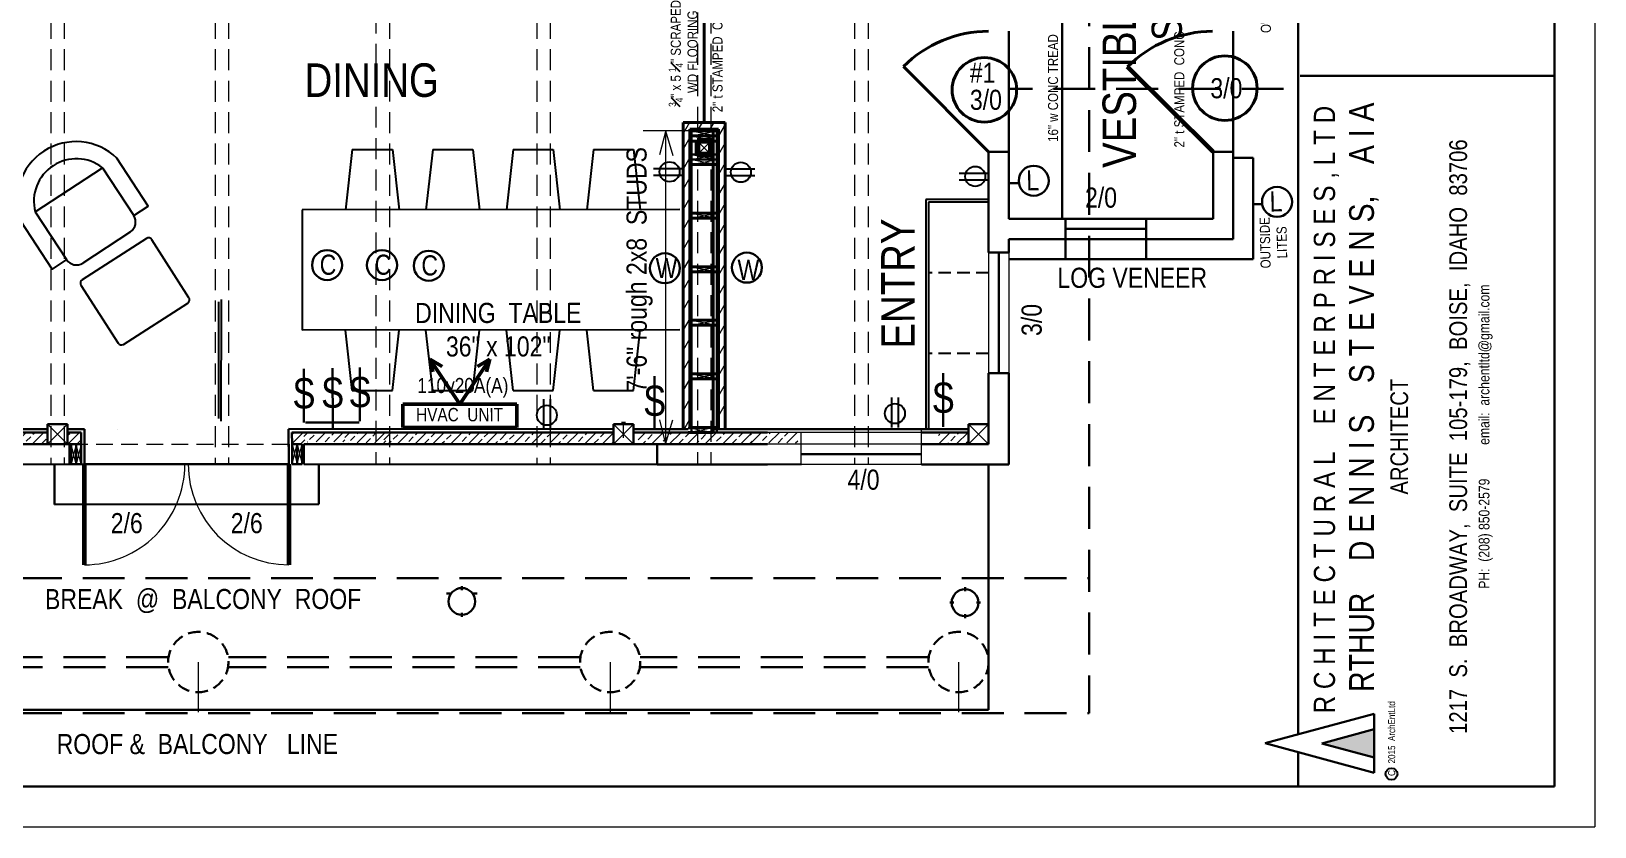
# Model space of a CAD drawing. Header units: inches. Extents: x -298 to 15350, y -6 to 2753.
# Drawn here: x 7471.7 to 7938.6, y 1245.8 to 1483.2 of the extents above; entities that cross this region are included whole.
import ezdxf

# ---------------------------------------------------------------- set-up
doc = ezdxf.new("R2010")
doc.units = ezdxf.units.IN
doc.header["$MEASUREMENT"] = 0
doc.linetypes.add('CENTER', pattern=[2, 1.25, -0.25, 0.25, -0.25])
doc.linetypes.add('HIDDEN', pattern=[0.375, 0.25, -0.125])
for name, color, linetype, lineweight in [('APPLIANCES', 7, 'Continuous', 20), ('BUILT-INS', 36, 'Continuous', 25), ('CABINETS', 36, 'HIDDEN', 25), ('DOORS', 7, 'Continuous', 60), ('ELEC', 6, 'Continuous', 30), ('ELEC SYMBOLS', 7, 'Continuous', 20), ('EXISTING CEILING BEAMS', 7, 'HIDDEN', 20), ('FURNITURE', 36, 'Continuous', 25), ('HVAC', 1, 'Continuous', 50), ('MASONRY', 1, 'Continuous', 30), ('NEW  ROUIGH SAWN  BEAMS', 3, 'HIDDEN', 40), ('NEW FRAMING', 6, 'Continuous', 30), ('NEW FRAMMING', 6, 'Continuous', 30), ('ROOF', 7, 'HIDDEN', 30), ('STAMPED  CONC  FL', 1, 'Continuous', 20), ('WALL FRAMING', 9, 'CENTER', 30), ('WALLS', 7, 'Continuous', 30), ('WINDOWS', 5, 'Continuous', 30)]:
    doc.layers.add(name, color=color, linetype=linetype, lineweight=lineweight)
for name, color, linetype in [('LL_ELECTRICAL', 1, 'Continuous'), ('TEXT', 7, 'Continuous'), ('TEXT80', 9, 'Continuous'), ('TITLE BLOCK', 7, 'Continuous'), ('TITLE_BLOCK', 250, 'Continuous')]:
    doc.layers.add(name, color=color, linetype=linetype)
doc.styles.add('ARCH ENT', font='technical.ttf', dxfattribs={"height": 2})
doc.styles.add('ARCHENT', font='technical.ttf', dxfattribs={"height": 6})

msp = doc.modelspace()

# ---------------------------------------------------------------- hatches: boundary and pattern name
at = {"layer": 'NEW FRAMING', "linetype": 'Continuous', "lineweight": 9, "ltscale": 25}
h = msp.add_hatch(dxfattribs=at)
h.set_pattern_fill('ANSI33', color=6, scale=15, style=0)
h.set_pattern_definition([(45, (2616.125, 100.4747), (-2.6516504, 2.6516504), []), (45, (2618.7766, 100.4747), (-2.6516504, 2.6516504), [1.875, -0.9375])])
h.paths.add_polyline_path([(7553.11004, 1363.63148), (7553.10965, 1360.63148), (7565.35897, 1360.63148), (7565.35897, 1363.63148)])
h = msp.add_hatch(dxfattribs=at)
h.set_pattern_fill('ANSI33', color=6, scale=15, style=0)
h.set_pattern_definition([(45, (2628.357, 100.1473), (-2.6516504, 2.6516504), []), (45, (2631.0088, 100.1473), (-2.6516504, 2.6516504), [1.875, -0.9375])])
h.paths.add_polyline_path([(7565.34218, 1363.3041), (7565.34179, 1360.3041), (7577.59111, 1360.3041), (7577.59111, 1363.3041)])
h = msp.add_hatch(dxfattribs=at)
h.set_pattern_fill('ANSI33', scale=15, style=0)
h.set_pattern_definition([(45, (2751.359, 100.157), (-2.6516504, 2.6516504), []), (45, (2754.0105, 100.157), (-2.6516504, 2.6516504), [1.875, -0.9375])])
h.paths.add_polyline_path([(7700.59281, 1360.31369), (7700.59281, 1363.31369), (7686.37608, 1363.31369), (7686.37608, 1360.31369)])
h = msp.add_hatch(dxfattribs=at)
h.set_pattern_fill('ANSI33', scale=15, style=0)
h.set_pattern_definition([(45, (2807.5928, 100.088), (-2.6516504, 2.6516504), []), (45, (2810.2444, 100.088), (-2.6516504, 2.6516504), [1.875, -0.9375])])
h.paths.add_polyline_path([(7751.59281, 1360.24483), (7751.59281, 1363.24483), (7742.61001, 1363.24483), (7742.61001, 1360.24483)])
h = msp.add_hatch(dxfattribs=at)
h.set_pattern_fill('ANSI33', scale=15, angle=180, style=0)
h.set_pattern_definition([(225, (12418.8613, 2626.283), (2.6516504, -2.6516504), []), (225, (12416.2096, 2626.283), (2.6516504, -2.6516504), [1.875, -0.9375])])
h.paths.add_polyline_path([(7476.5912, 1360.12621), (7476.5912, 1363.12621), (7446.84404, 1363.12621), (7446.84404, 1360.12621)])
h = msp.add_hatch(dxfattribs=at)
h.set_pattern_fill('ANSI33', scale=15, style=0)
h.set_pattern_definition([(45, (2542.1997, 99.9666), (-2.6516504, 2.6516504), []), (45, (2544.8513, 99.9666), (-2.6516504, 2.6516504), [1.875, -0.9375])])
h.paths.add_polyline_path([(7482.5912, 1363.1234), (7482.5912, 1360.1234), (7486.59298, 1360.1234), (7486.59787, 1363.1234)])
h = msp.add_hatch(dxfattribs=at)
h.set_pattern_fill('ANSI33', scale=15, style=0)
h.set_pattern_definition([(45, (2608.9717, 99.9563), (-2.6516504, 2.6516504), []), (45, (2611.6234, 99.9563), (-2.6516504, 2.6516504), [1.875, -0.9375])])
h.paths.add_polyline_path([(7549.36327, 1363.11307), (7549.36327, 1360.11307), (7553.36504, 1360.11307), (7553.36994, 1363.11307)])
h = msp.add_hatch(dxfattribs=at)
h.set_pattern_fill('ANSI33', color=256, scale=15, angle=180, style=0)
h.set_pattern_definition([(225, (12549.0213, 2626.2776), (2.6516504, -2.6516504), []), (225, (12546.3697, 2626.2776), (2.6516504, -2.6516504), [1.875, -0.9375])])
h.paths.add_polyline_path([(7611.0041, 1360.12079), (7611.0041, 1363.12079), (7577.0041, 1363.12079), (7577.0041, 1360.12079)])
h = msp.add_hatch(dxfattribs=at)
h.set_pattern_fill('ANSI33', color=256, scale=15, angle=180, style=0)
h.set_pattern_definition([(225, (12583.74, 2626.2776), (2.6516504, -2.6516504), []), (225, (12581.0882, 2626.2776), (2.6516504, -2.6516504), [1.875, -0.9375])])
h.paths.add_polyline_path([(7645.7226, 1360.12079), (7645.7226, 1363.12079), (7611.7226, 1363.12079), (7611.7226, 1360.12079)])
h = msp.add_hatch(dxfattribs=at)
h.set_pattern_fill('ANSI33', scale=15, angle=180, style=0)
h.set_pattern_definition([(225, (12624.9994, 2626.283), (2.6516504, -2.6516504), []), (225, (12622.3477, 2626.283), (2.6516504, -2.6516504), [1.875, -0.9375])])
h.paths.add_polyline_path([(7686.98213, 1360.12621), (7686.98213, 1363.12621), (7652.98213, 1363.12621), (7652.98213, 1360.12621)])
at = {"layer": 'TITLE_BLOCK', "linetype": 'Continuous', "ltscale": 0.5}
msp.add_hatch(color=1, dxfattribs=at).paths.add_polyline_path([(7872.67479, 1274.8848), (7857.09697, 1270.65473), (7872.67479, 1266.42466)])

# ---------------------------------------------------------------- linework, layer by layer
at = {"layer": 'BUILT-INS', "ltscale": 15}
for p, q in [((7757.59281, 1432.90935), (7738.84281, 1432.90935)), ((7757.59281, 1432.15935), (7739.59281, 1432.15935))]:
    msp.add_line(p, q, dxfattribs=at)
at = {"layer": 'BUILT-INS', "ltscale": 25}
for p, q in [((7738.84281, 1432.90935), (7738.84281, 1364.40935)), ((7739.59281, 1432.15935), (7739.59281, 1364.40935))]:
    msp.add_line(p, q, dxfattribs=at)
at = {"layer": 'BUILT-INS', "ltscale": 20}
for p, q in [((7527.63475, 1402.42562), (7527.61615, 1367.55555)), ((7528.38543, 1403.15894), (7528.36578, 1366.81354))]:
    msp.add_line(p, q, dxfattribs=at)
at = {"layer": 'CABINETS', "linetype": 'HIDDEN', "ltscale": 15}
for p, q in [((7757.59281, 1411.03435), (7739.59281, 1411.03435)), ((7757.59281, 1387.03435), (7739.59281, 1387.03435))]:
    msp.add_line(p, q, dxfattribs=at)
at = {"layer": 'DOORS', "color": 7, "linetype": 'Continuous', "lineweight": 40, "ltscale": 15}
msp.add_line((7757.59281, 1447.15935), (7732.13615, 1472.61438), dxfattribs=at)
at = {"layer": 'DOORS', "color": 7, "ltscale": 15}
for p, q in [((7824.59281, 1447.15935), (7799.0636, 1472.54162)), ((7487.59281, 1323.93177), (7487.59281, 1353.93177)), ((7548.59281, 1353.93177), (7548.59281, 1323.93177))]:
    msp.add_line(p, q, dxfattribs=at)
at = {"layer": 'DOORS', "color": 6, "ltscale": 15}
for p, q in [((7487.59281, 1323.93177), (7487.59281, 1353.93177)), ((7548.59281, 1353.93177), (7548.59281, 1323.93177))]:
    msp.add_line(p, q, dxfattribs=at)
at = {"layer": 'DOORS', "color": 7, "linetype": 'Continuous', "lineweight": 40, "ltscale": 15}
for centre, start, end in [((7757.59281, 1447.15935), 90.0018445, 135.0018445), ((7824.59281, 1447.15935), 90.1653588, 135.1653588)]:
    msp.add_arc(centre, 36, start, end, dxfattribs=at)
at = {"layer": 'DOORS', "color": 6, "linetype": 'Continuous', "lineweight": 9, "ltscale": 25}
for centre, start, end in [((7487.59281, 1353.93177), 270, 0.0000624), ((7548.59281, 1353.93177), 180.0000624, 270)]:
    msp.add_arc(centre, 30, start, end, dxfattribs=at)
at = {"layer": 'DOORS', "color": 7, "linetype": 'Continuous', "lineweight": 9, "ltscale": 25}
for centre, start, end in [((7487.59281, 1353.93177), 270, 0.0000624), ((7548.59281, 1353.93177), 180.0000624, 270)]:
    msp.add_arc(centre, 30, start, end, dxfattribs=at)
at = {"layer": 'ELEC', "color": 1, "linetype": 'Continuous', "ltscale": 0.75}
for p, q in [((7766.38008, 1437.87612), (7763.86972, 1437.81836)), ((7839.03672, 1431.57729), (7836.52636, 1431.51954)), ((7553.13128, 1382.43597), (7553.13128, 1366.44606)), ((7561.68729, 1382.62184), (7561.79493, 1364.85977)), ((7569.87133, 1382.80772), (7569.87133, 1366.81781)), ((7657.84962, 1380.20551), (7657.84962, 1364.2156)), ((7744.01901, 1381.12746), (7744.01901, 1365.13755)), ((7553.62816, 1366.37774), (7569.61807, 1366.37774))]:
    msp.add_line(p, q, dxfattribs=at)
for centre in [(7771.05116, 1438.55036), (7843.7078, 1432.25154), (7560.05643, 1413.39433), (7576.45504, 1413.39433), (7590.42421, 1413.19201), (7660.93745, 1412.43761), (7685.40002, 1412.62002)]:
    msp.add_circle(centre, 4.47927, dxfattribs=at)
at = {"layer": 'ELEC SYMBOLS', "color": 1, "linetype": 'Continuous', "lineweight": 30, "ltscale": 150}
for p, q in [((7600.29428, 1316.38528), (7600.29428, 1317.582)), ((7750.57139, 1316.03579), (7750.57139, 1317.23251)), ((7595.69592, 1315.35909), (7596.89264, 1315.35909)), ((7603.69592, 1315.35909), (7604.89264, 1315.35909)), ((7745.97302, 1312.63415), (7747.16975, 1312.63415)), ((7753.97302, 1312.63415), (7755.16975, 1312.63415)), ((7600.29428, 1308.38528), (7600.29428, 1309.582)), ((7750.57139, 1308.03579), (7750.57139, 1309.23251))]:
    msp.add_line(p, q, dxfattribs=at)
at = {"layer": 'ELEC SYMBOLS', "color": 1, "lineweight": 30, "ltscale": 15}
for centre in [(7600.29428, 1312.99499), (7750.57139, 1312.63415)]:
    msp.add_circle(centre, 4, dxfattribs=at)
at = {"layer": 'EXISTING CEILING BEAMS', "linetype": 'HIDDEN', "ltscale": 25}
for p, q in [((7574.65732, 1666.9056), (7574.66228, 1353.90852)), ((7670.65732, 1666.90849), (7670.66228, 1353.90852)), ((7674.65983, 1666.90852), (7674.66228, 1353.90852)), ((7477.59109, 1505.9018), (7477.5912, 1353.90935)), ((7481.58876, 1505.91194), (7481.5912, 1353.90935)), ((7526.66217, 1505.90097), (7526.66228, 1353.90852)), ((7530.65983, 1505.91111), (7530.66228, 1353.90852)), ((7578.65983, 1505.91111), (7578.66228, 1353.90852)), ((7622.66217, 1505.90097), (7622.66228, 1353.90852)), ((7626.65983, 1505.91111), (7626.66228, 1353.90852)), ((7717.59109, 1505.9018), (7717.5912, 1353.90935)), ((7721.58876, 1505.91194), (7721.5912, 1353.90935))]:
    msp.add_line(p, q, dxfattribs=at)
at = {"layer": 'EXISTING CEILING BEAMS', "color": 7, "linetype": 'Continuous', "lineweight": 9, "ltscale": 25}
for p, q in [((7485.09263, 1359.91758), (7483.59263, 1353.91839)), ((7485.09263, 1353.91839), (7483.59263, 1359.91758)), ((7485.0928, 1359.93096), (7483.5928, 1353.93177)), ((7485.09281, 1353.93177), (7483.5928, 1359.93096)), ((7486.59263, 1359.91758), (7485.09263, 1353.91839)), ((7486.59263, 1353.91839), (7485.09263, 1359.91758)), ((7486.5928, 1359.93096), (7485.0928, 1353.93177)), ((7486.59281, 1353.93177), (7485.0928, 1359.93096)), ((7549.59281, 1353.92766), (7551.0936, 1359.92665)), ((7549.5936, 1359.92684), (7551.09282, 1353.92746)), ((7551.09281, 1353.92746), (7552.5936, 1359.92645)), ((7551.0936, 1359.92665), (7552.59282, 1353.92726))]:
    msp.add_line(p, q, dxfattribs=at)
at = {"layer": 'FURNITURE', "ltscale": 25}
for p, q in [((7567.59119, 1447.90935), (7565.59119, 1429.90935)), ((7567.59119, 1447.90935), (7579.59119, 1447.90935)), ((7579.59119, 1447.90935), (7581.59119, 1429.90935)), ((7591.59119, 1447.90935), (7589.59119, 1429.90935)), ((7591.59119, 1447.90935), (7603.59119, 1447.90935)), ((7603.59119, 1447.90935), (7605.59119, 1429.90935)), ((7615.59119, 1447.90935), (7613.59119, 1429.90935)), ((7615.59119, 1447.90935), (7627.59119, 1447.90935)), ((7627.59119, 1447.90935), (7629.59119, 1429.90935)), ((7639.59119, 1447.90935), (7637.59119, 1429.90935)), ((7639.59119, 1447.90935), (7651.59119, 1447.90935)), ((7651.59119, 1447.90935), (7653.59119, 1429.90935)), ((7665.34027, 1430.0178), (7552.59278, 1429.90935)), ((7552.59278, 1429.90935), (7552.59278, 1393.90935)), ((7665.34032, 1394.01786), (7552.59278, 1393.90935)), ((7567.59119, 1375.90935), (7565.59119, 1393.90935)), ((7579.59119, 1375.90935), (7581.59119, 1393.90935)), ((7591.59119, 1375.90935), (7589.59119, 1393.90935)), ((7603.59119, 1375.90935), (7605.59119, 1393.90935)), ((7615.59119, 1375.90935), (7613.59119, 1393.90935)), ((7627.59119, 1375.90935), (7629.59119, 1393.90935)), ((7639.59119, 1375.90935), (7637.59119, 1393.90935)), ((7651.59119, 1375.90935), (7653.59119, 1393.90935)), ((7567.59119, 1375.90935), (7579.59119, 1375.90935)), ((7591.59119, 1375.90935), (7603.59119, 1375.90935)), ((7615.59119, 1375.90935), (7627.59119, 1375.90935)), ((7639.59119, 1375.90935), (7651.59119, 1375.90935))]:
    msp.add_line(p, q, dxfattribs=at)
at = {"layer": 'FURNITURE', "linetype": 'Continuous', "ltscale": 0.75}
for p, q in [((7472.90232, 1429.29967), (7493.00415, 1442.43749)), ((7506.14934, 1421.312), (7486.89663, 1408.96679)), ((7501.31017, 1423.27609), (7487.11828, 1414.00079)), ((7518.82411, 1403.64026), (7507.71342, 1420.96771)), ((7486.55125, 1407.38689), (7497.66195, 1390.05945)), ((7499.24184, 1389.71408), (7518.49456, 1402.05929))]:
    msp.add_line(p, q, dxfattribs=at)
at = {"layer": 'FURNITURE', "color": 7, "linetype": 'Continuous', "lineweight": 30, "ltscale": 25}
for p, q in [((7478.63785, 1341.9252), (7478.64239, 1353.90161)), ((7557.59281, 1341.9875), (7557.59735, 1353.96391))]:
    msp.add_line(p, q, dxfattribs=at)
at = {"layer": 'FURNITURE', "linetype": 'Continuous', "ltscale": 0.75}
for points in [[(7492.98833, 1442.43857), (7492.98833, 1442.43857), (7502.31749, 1428.16426), (7506.62503, 1430.9795), (7497.29586, 1445.25382)], [(7472.90232, 1429.29967), (7472.90232, 1429.29967), (7482.23149, 1415.02536), (7477.92395, 1412.21011), (7468.59478, 1426.48442)]]:
    msp.add_lwpolyline(points, dxfattribs=at)
for centre, radius, start, end in [((7485.06467, 1432.63793), 17.58189, 45.8475634, 200.4867834), ((7485.20543, 1432.42255), 12.69327, 52.0917634, 194.2425234), ((7499.36309, 1426.23214), 3.5301, 303.1671634, 33.1671634), ((7506.7666, 1420.34937), 1.14354, 32.668777, 122.668777), ((7485.18702, 1416.95575), 3.5301, 213.1671634, 303.1671634), ((7487.51389, 1408.00415), 1.14354, 122.668777, 212.668777), ((7517.8773, 1403.02192), 1.14354, 302.668777, 32.668777), ((7498.62458, 1390.67671), 1.14354, 212.668777, 302.668777)]:
    msp.add_arc(centre, radius, start, end, dxfattribs=at)
at = {"layer": 'HVAC', "ltscale": 25}
for p, q in [((7599.6795, 1371.90855), (7590.74094, 1385.27011)), ((7591.65912, 1381.51731), (7590.74094, 1385.27011)), ((7590.74094, 1385.27011), (7594.43069, 1383.11318)), ((7599.6795, 1371.90855), (7608.61806, 1385.27011)), ((7608.61806, 1385.27011), (7604.92831, 1383.11318)), ((7607.69988, 1381.51731), (7608.61806, 1385.27011)), ((7582.6795, 1371.91481), (7616.6795, 1371.90229)), ((7582.67692, 1364.91481), (7616.67692, 1364.90229))]:
    msp.add_line(p, q, dxfattribs=at)
at = {"layer": 'HVAC', "ltscale": 15}
for p, q in [((7582.67692, 1364.91481), (7582.6795, 1371.91481)), ((7616.67692, 1364.90229), (7616.6795, 1371.90229))]:
    msp.add_line(p, q, dxfattribs=at)
at = {"layer": 'LL_ELECTRICAL', "color": 1, "linetype": 'Continuous', "ltscale": 0.75}
for p, q in [((7657.49407, 1442.19971), (7666.49664, 1442.19971)), ((7657.49407, 1442.19971), (7666.49664, 1442.19971)), ((7657.49407, 1440.19971), (7666.49664, 1440.19971)), ((7657.49407, 1440.19971), (7666.49664, 1440.19971)), ((7678.78248, 1442.07425), (7687.78504, 1442.07425)), ((7678.78248, 1442.07425), (7687.78504, 1442.07425)), ((7678.78248, 1440.07425), (7687.78504, 1440.07425)), ((7678.78248, 1440.07425), (7687.78504, 1440.07425)), ((7748.75778, 1440.83389), (7757.76035, 1440.83389)), ((7748.75778, 1440.83389), (7757.76035, 1440.83389)), ((7748.75778, 1438.83389), (7757.76035, 1438.83389)), ((7748.75778, 1438.83389), (7757.76035, 1438.83389)), ((7624.66211, 1373.40717), (7624.66211, 1364.40461)), ((7624.66211, 1373.40717), (7624.66211, 1364.40461)), ((7626.66211, 1373.40717), (7626.66211, 1364.40461)), ((7626.66211, 1373.40717), (7626.66211, 1364.40461)), ((7728.61469, 1373.91032), (7728.61469, 1364.90775)), ((7728.61469, 1373.91032), (7728.61469, 1364.90775)), ((7730.61469, 1373.91032), (7730.61469, 1364.90775)), ((7730.61469, 1373.91032), (7730.61469, 1364.90775))]:
    msp.add_line(p, q, dxfattribs=at)
for centre in [(7662.3296, 1441.20426), (7662.3296, 1441.20426), (7683.61801, 1441.0788), (7683.61801, 1441.0788), (7753.59331, 1439.83844), (7753.59331, 1439.83844), (7625.66666, 1368.57164), (7625.66666, 1368.57164), (7729.61924, 1369.07479), (7729.61924, 1369.07479)]:
    msp.add_circle(centre, 2.98186, dxfattribs=at)
at = {"layer": 'MASONRY', "color": 7, "linetype": 'Continuous', "lineweight": 40, "ltscale": 25}
msp.add_line((7666.41133, 1455.90933), (7678.91151, 1455.90937), dxfattribs=at)
at = {"layer": 'MASONRY', "color": 7, "lineweight": 40, "ltscale": 15}
for p, q in [((7666.41133, 1455.90933), (7666.41138, 1364.40858)), ((7678.91151, 1455.90937), (7678.91148, 1364.40858))]:
    msp.add_line(p, q, dxfattribs=at)
at = {"layer": 'MASONRY', "color": 7, "linetype": 'Continuous', "lineweight": 9, "ltscale": 20}
for p, q in [((7668.29258, 1455.90934), (7666.41134, 1452.65093)), ((7672.04259, 1455.90934), (7670.8879, 1453.90934)), ((7675.5067, 1455.90935), (7674.352, 1453.90935)), ((7678.91154, 1455.37369), (7676.91151, 1451.90953)), ((7668.41133, 1451.48105), (7666.41142, 1448.0171)), ((7678.9115, 1449.87361), (7676.9115, 1446.40953)), ((7668.41134, 1445.48106), (7666.41142, 1442.0171)), ((7678.9115, 1443.87361), (7676.9115, 1440.40953)), ((7668.41134, 1439.48106), (7666.41138, 1436.01703)), ((7668.41134, 1433.48107), (7666.41138, 1430.01703)), ((7678.9115, 1437.87361), (7676.91151, 1434.40952)), ((7678.9115, 1431.87361), (7676.9115, 1428.40952)), ((7668.41135, 1427.48107), (7666.41138, 1424.01703)), ((7678.9115, 1425.87361), (7676.9115, 1422.40952)), ((7668.41135, 1421.48108), (7666.41138, 1418.01703)), ((7678.9115, 1419.87361), (7676.9115, 1416.40951)), ((7668.41135, 1415.48108), (7666.41138, 1412.01703)), ((7678.9115, 1413.87361), (7676.91149, 1410.40951)), ((7668.41136, 1409.48109), (7666.41138, 1406.01703)), ((7678.91149, 1407.87361), (7676.91149, 1404.40951)), ((7668.41136, 1403.4811), (7666.41138, 1400.01703)), ((7678.91149, 1401.87361), (7676.91149, 1398.40951)), ((7668.41136, 1397.48108), (7666.41139, 1394.01703)), ((7668.41137, 1391.48108), (7666.41139, 1388.01703)), ((7678.91149, 1395.87361), (7676.91149, 1392.40951)), ((7678.91149, 1389.87361), (7676.91149, 1386.4095)), ((7668.41137, 1385.48109), (7666.41139, 1382.01703)), ((7678.91149, 1383.87361), (7676.91149, 1380.4095)), ((7668.41137, 1379.48109), (7666.41139, 1376.01703)), ((7678.91149, 1377.87361), (7676.91149, 1374.4095)), ((7668.41138, 1373.4811), (7666.41139, 1370.01703)), ((7678.91151, 1371.87361), (7676.91148, 1368.40947)), ((7668.41139, 1367.48113), (7666.63746, 1364.40858))]:
    msp.add_line(p, q, dxfattribs=at)
at = {"layer": 'NEW  ROUIGH SAWN  BEAMS', "color": 1, "linetype": 'Continuous', "ltscale": 10}
msp.add_line((7672.67005, 1505.90679), (7672.66142, 1455.90935), dxfattribs=at)
at = {"layer": 'NEW  ROUIGH SAWN  BEAMS', "color": 7, "linetype": 'HIDDEN', "lineweight": 20, "ltscale": 20}
msp.add_line((7483.59486, 1359.92275), (7549.59258, 1359.92275), dxfattribs=at)
at = {"layer": 'NEW FRAMING', "color": 7, "linetype": 'Continuous', "lineweight": 40, "ltscale": 25}
for p, q in [((7668.41133, 1453.90934), (7676.91151, 1453.90936)), ((7668.91133, 1453.40934), (7676.41151, 1453.40936)), ((7668.91134, 1451.90934), (7676.41151, 1451.90936)), ((7668.91134, 1450.40934), (7676.41151, 1450.40936)), ((7669.0015, 1443.39082), (7676.5016, 1443.39085)), ((7668.91124, 1428.91108), (7676.41135, 1428.9111)), ((7668.90708, 1427.41142), (7676.40718, 1427.41144)), ((7668.89889, 1411.41058), (7676.39899, 1411.4106)), ((7668.90305, 1412.91025), (7676.40315, 1412.91027)), ((7668.90721, 1396.90941), (7676.40732, 1396.90944)), ((7668.90305, 1395.40975), (7676.40316, 1395.40977)), ((7668.90722, 1379.40892), (7676.40732, 1379.40894)), ((7668.91138, 1380.90858), (7676.41148, 1380.9086)), ((7667.8403, 1363.40891), (7675.34041, 1363.40894)), ((7667.85112, 1363.40941), (7675.34457, 1363.4086)), ((7668.91554, 1364.90775), (7676.41565, 1364.90777))]:
    msp.add_line(p, q, dxfattribs=at)
at = {"layer": 'NEW FRAMING', "color": 7, "lineweight": 40, "ltscale": 15}
for p, q in [((7668.41133, 1453.90934), (7668.41138, 1364.40858)), ((7675.34043, 1453.41019), (7675.34041, 1363.40941)), ((7676.91151, 1453.90936), (7676.91148, 1364.40858))]:
    msp.add_line(p, q, dxfattribs=at)
at = {"layer": 'NEW FRAMING', "color": 7, "ltscale": 15}
for p, q in [((7836.59281, 1445.40935), (7830.59281, 1445.40935)), ((7836.59281, 1445.40935), (7836.59281, 1415.15935)), ((7780.59281, 1421.15935), (7780.59281, 1415.15935)), ((7804.59281, 1421.15935), (7804.59281, 1415.15935)), ((7476.5912, 1363.40935), (7419.0002, 1363.40935)), ((7486.59834, 1363.40924), (7482.5912, 1363.40935)), ((7645.59281, 1363.40935), (7549.57219, 1363.46264)), ((7691.59281, 1363.40935), (7651.59281, 1363.40935)), ((7751.59281, 1363.40935), (7737.59118, 1363.40935)), ((7483.0928, 1359.93096), (7483.0928, 1353.93177)), ((7483.59263, 1359.91758), (7483.59263, 1353.91839)), ((7483.5928, 1359.93096), (7483.5928, 1353.93177)), ((7485.09263, 1359.91758), (7485.09263, 1353.91839)), ((7485.0928, 1359.93096), (7485.0928, 1353.93177)), ((7486.59263, 1359.91758), (7486.59263, 1353.91839)), ((7486.5928, 1359.93096), (7486.5928, 1353.93177)), ((7487.59281, 1353.93177), (7487.59281, 1359.93177)), ((7548.59281, 1353.93177), (7548.59281, 1359.93177)), ((7549.5936, 1359.92684), (7549.59282, 1353.92766)), ((7551.0936, 1359.92665), (7551.09282, 1353.92746)), ((7552.5936, 1359.92645), (7552.59282, 1353.92726)), ((7553.0936, 1359.92639), (7553.09342, 1353.9272))]:
    msp.add_line(p, q, dxfattribs=at)
at = {"layer": 'NEW FRAMING', "color": 7, "ltscale": 50}
msp.add_line((7836.59281, 1415.15935), (7763.59281, 1415.15935), dxfattribs=at)
at = {"layer": 'NEW FRAMING', "color": 7, "ltscale": 25}
for p, q in [((7486.59263, 1359.9102), (7486.59834, 1363.40924)), ((7549.58383, 1359.96362), (7549.57219, 1363.46264))]:
    msp.add_line(p, q, dxfattribs=at)
at = {"layer": 'NEW FRAMING', "ltscale": 15}
msp.add_line((7497.34814, 1364.31583), (7497.34814, 1364.31583), dxfattribs=at)
at = {"layer": 'NEW FRAMING', "color": 7, "lineweight": 20, "ltscale": 15}
msp.add_line((7737.59118, 1363.40935), (7691.59281, 1363.40935), dxfattribs=at)
at = {"layer": 'NEW FRAMMING', "color": 7, "ltscale": 15}
for p, q in [((7476.59121, 1364.40411), (7419.0002, 1364.40565)), ((7487.59811, 1364.40321), (7482.59121, 1364.40362)), ((7487.59811, 1364.40321), (7487.5926, 1353.91105)), ((7645.59281, 1364.40935), (7548.5707, 1364.46875)), ((7548.57073, 1364.45491), (7548.59404, 1353.96278)), ((7667.8403, 1364.40935), (7651.59281, 1364.40935)), ((7751.59281, 1364.40935), (7675.34041, 1364.40935))]:
    msp.add_line(p, q, dxfattribs=at)
at = {"layer": 'ROOF', "linetype": 'HIDDEN', "ltscale": 50}
for p, q in [((7787.59281, 1740.90935), (7787.59281, 1279.60633)), ((7224.59281, 1319.90935), (7787.59281, 1319.90935)), ((7512.59281, 1296.40935), (7412.59281, 1296.40935)), ((7512.59281, 1293.40935), (7412.59281, 1293.40935)), ((7635.59281, 1296.40935), (7530.59134, 1296.40935)), ((7635.59281, 1293.40935), (7530.59134, 1293.40935)), ((7739.59281, 1296.40935), (7653.59281, 1296.40935)), ((7739.59281, 1293.40935), (7653.59281, 1293.40935))]:
    msp.add_line(p, q, dxfattribs=at)
at = {"layer": 'ROOF', "color": 9, "ltscale": 50}
msp.add_line((7845.67273, 1466.00471), (7763.74171, 1466.00471), dxfattribs=at)
at = {"layer": 'ROOF', "linetype": 'Continuous', "ltscale": 50}
for p in [(7757.59281, 1353.53435), (7220.0434, 1280.60633)]:
    msp.add_line(p, (7757.59281, 1280.60633), dxfattribs=at)
at = {"layer": 'ROOF', "color": 7, "linetype": 'HIDDEN', "ltscale": 50}
msp.add_line((7224.59281, 1279.60633), (7787.59281, 1279.60633), dxfattribs=at)
at = {"layer": 'ROOF', "ltscale": 15}
for centre in [(7521.59281, 1294.90935), (7644.59281, 1294.90935), (7748.59281, 1294.90935)]:
    msp.add_circle(centre, 9, dxfattribs=at)
at = {"layer": 'TEXT', "color": 7, "linetype": 'Continuous', "lineweight": 40, "ltscale": 15}
for centre in [(7756.33132, 1465.68627), (7828.13455, 1466.19113)]:
    msp.add_circle(centre, 9.63369, dxfattribs=at)
at = {"layer": 'TITLE BLOCK', "color": 7, "linetype": 'Continuous', "lineweight": 0, "ltscale": 0.5}
for p in [(7938.57585, 1773.76344), (7122.5914, 1245.76553)]:
    msp.add_line(p, (7938.57585, 1245.76553), dxfattribs=at)
at = {"layer": 'TITLE BLOCK', "color": 7, "linetype": 'Continuous', "lineweight": 30, "ltscale": 0.5}
for p, q in [((7850.01491, 1273.32183), (7850.01491, 1761.76344)), ((7926.57585, 1257.76553), (7926.57585, 1761.76344)), ((7850.60822, 1469.83588), (7926.57585, 1469.83588)), ((7872.67479, 1279.47499), (7840.19293, 1270.65473)), ((7872.67479, 1279.47499), (7872.67479, 1261.83447)), ((7872.67479, 1279.44352), (7872.67479, 1261.803)), ((7872.67479, 1274.85333), (7857.09697, 1270.62326)), ((7872.67479, 1274.85333), (7857.09697, 1270.62326)), ((7872.67479, 1266.39319), (7857.09697, 1270.62326)), ((7872.67479, 1266.39319), (7857.09697, 1270.62326)), ((7850.01491, 1257.76553), (7850.01491, 1267.98763)), ((7146.5914, 1257.76553), (7926.57585, 1257.76553))]:
    msp.add_line(p, q, dxfattribs=at)
at = {"layer": 'TITLE BLOCK', "color": 7, "linetype": 'Continuous', "lineweight": 30, "ltscale": 0.0625}
msp.add_line((7840.19293, 1270.65473), (7872.67479, 1261.83447), dxfattribs=at)
at = {"layer": 'TITLE BLOCK', "color": 7, "linetype": 'Continuous'}
msp.add_circle((7877.88908, 1261.51757), 1.74909, dxfattribs=at)
at = {"layer": 'WALL FRAMING', "color": 7, "linetype": 'Continuous', "lineweight": 9, "ltscale": 25}
for p, q in [((7667.84026, 1453.41017), (7654.44055, 1453.41017)), ((7661.17857, 1453.56273), (7659.34774, 1446.24511)), ((7661.1404, 1453.41017), (7661.14344, 1359.90652)), ((7661.1404, 1453.4093), (7663.26814, 1446.10406)), ((7674.66072, 1450.40936), (7670.66221, 1446.40935)), ((7670.66221, 1450.40934), (7674.66079, 1446.40941)), ((7661.22043, 1359.88722), (7659.3896, 1367.20484)), ((7661.14344, 1359.90652), (7663.27118, 1367.21176))]:
    msp.add_line(p, q, dxfattribs=at)
at = {"layer": 'WALL FRAMING', "color": 7, "linetype": 'Continuous', "lineweight": 9, "ltscale": 20}
for p, q in [((7668.91133, 1451.90934), (7676.41151, 1453.40936)), ((7668.91133, 1453.40934), (7676.41151, 1451.90936)), ((7668.91134, 1450.40934), (7676.41151, 1451.90936)), ((7668.91134, 1451.90934), (7676.41151, 1450.40936)), ((7668.91133, 1444.90934), (7676.41151, 1446.40936)), ((7668.91133, 1446.40934), (7676.41151, 1444.8905)), ((7669.00566, 1443.38999), (7676.41151, 1444.8905)), ((7669.00566, 1444.89049), (7676.50577, 1443.39051)), ((7668.91124, 1427.41058), (7676.41135, 1428.9111)), ((7668.91124, 1428.91108), (7676.41135, 1427.4111)), ((7668.90305, 1411.40975), (7676.40315, 1412.91027)), ((7668.90305, 1412.91025), (7676.40315, 1411.41027)), ((7668.90721, 1396.90941), (7676.40732, 1395.40943)), ((7668.90722, 1395.40892), (7676.40732, 1396.90944)), ((7668.91138, 1379.40808), (7676.41148, 1380.9086)), ((7668.91138, 1380.90858), (7676.41148, 1379.4086)), ((7667.84447, 1363.40808), (7675.34457, 1364.9086)), ((7667.84447, 1364.90858), (7675.34457, 1363.4086))]:
    msp.add_line(p, q, dxfattribs=at)
at = {"layer": 'WALL FRAMING', "color": 7, "linetype": 'Continuous', "lineweight": 30, "ltscale": 25}
for p, q in [((7668.91133, 1453.40934), (7668.91133, 1363.40935)), ((7676.41151, 1453.40934), (7676.41151, 1363.40935)), ((7482.5912, 1359.91758), (7486.59263, 1359.9162)), ((7486.5928, 1359.92234), (7483.5928, 1359.92275)), ((7552.59258, 1359.92234), (7549.59258, 1359.92275)), ((7483.59263, 1353.91841), (7487.60947, 1353.91704)), ((7483.5928, 1353.93177), (7486.5928, 1353.93179)), ((7552.59282, 1353.92726), (7549.59282, 1353.92768))]:
    msp.add_line(p, q, dxfattribs=at)
at = {"layer": 'WALL FRAMING', "color": 7, "ltscale": 15}
for p, q in [((7675.67947, 1450.41835), (7669.67947, 1450.41835)), ((7676.41151, 1446.40936), (7668.91133, 1446.40934)), ((7676.4115, 1444.8905), (7669.00566, 1444.89049)), ((7482.5912, 1359.90935), (7476.5912, 1359.90935)), ((7651.59281, 1359.90935), (7645.59281, 1359.90935))]:
    msp.add_line(p, q, dxfattribs=at)
at = {"layer": 'WALL FRAMING', "color": 7, "linetype": 'Continuous', "lineweight": 100, "ltscale": 25}
for p, q in [((7674.66072, 1450.41835), (7670.66221, 1450.41835)), ((7670.66221, 1450.40934), (7670.66221, 1446.40935)), ((7674.66079, 1446.40941), (7674.66072, 1450.41835)), ((7670.66221, 1446.40935), (7674.66079, 1446.40941))]:
    msp.add_line(p, q, dxfattribs=at)
at = {"layer": 'WALL FRAMING', "color": 9, "linetype": 'Continuous', "lineweight": 9, "ltscale": 150}
for p, q in [((7647.97812, 1366.49127), (7648.56897, 1366.49127)), ((7648.56897, 1361.79975), (7648.56897, 1366.49127)), ((7648.56897, 1366.49127), (7649.15982, 1366.49127))]:
    msp.add_line(p, q, dxfattribs=at)
at = {"layer": 'WALL FRAMING', "color": 9, "ltscale": 15}
msp.add_line((7757.59281, 1365.90935), (7751.59281, 1365.90935), dxfattribs=at)
at = {"layer": 'WALL FRAMING', "color": 9, "lineweight": 9, "ltscale": 15}
for p, q in [((7521.59281, 1294.90935), (7521.59281, 1279.90935)), ((7644.59281, 1294.90935), (7644.59281, 1279.90935)), ((7748.59281, 1294.90935), (7748.59281, 1279.90935))]:
    msp.add_line(p, q, dxfattribs=at)
at = {"layer": 'WALLS', "color": 1, "ltscale": 15}
for p, q in [((7779.59281, 1504.65935), (7779.59281, 1427.15935)), ((7763.59281, 1483.15935), (7763.59281, 1447.15935))]:
    msp.add_line(p, q, dxfattribs=at)
at = {"layer": 'WALLS', "color": 7, "ltscale": 15}
for p, q in [((7830.59281, 1483.15935), (7830.59281, 1447.15935)), ((7830.59281, 1447.15935), (7824.59281, 1447.15935)), ((7757.59281, 1359.90935), (7751.59281, 1359.90935))]:
    msp.add_line(p, q, dxfattribs=at)
at = {"layer": 'WALLS', "ltscale": 15}
for p, q in [((7757.59281, 1447.15935), (7757.59281, 1417.15935)), ((7763.59281, 1447.15935), (7757.59281, 1447.15935)), ((7763.59281, 1447.15935), (7763.59281, 1427.15935)), ((7824.59281, 1447.15935), (7824.59281, 1427.15935)), ((7830.59281, 1447.15935), (7830.59281, 1421.15935)), ((7780.59281, 1427.15935), (7763.59281, 1427.15935)), ((7804.59281, 1427.15935), (7780.59281, 1427.15935)), ((7780.59281, 1427.15935), (7780.59281, 1421.15935)), ((7824.59281, 1427.15935), (7804.59281, 1427.15935)), ((7804.59281, 1427.15935), (7804.59281, 1421.15935)), ((7763.59281, 1421.15935), (7763.59281, 1417.15935)), ((7780.59281, 1421.15935), (7763.59281, 1421.15935)), ((7830.59281, 1421.15935), (7763.59281, 1421.15935)), ((7804.59281, 1421.15935), (7780.59281, 1421.15935)), ((7830.59281, 1421.15935), (7804.59281, 1421.15935)), ((7757.59281, 1417.15935), (7763.59281, 1417.15935)), ((7757.59281, 1381.15935), (7757.59281, 1359.90935)), ((7763.59281, 1381.15935), (7763.59281, 1353.90935)), ((7476.5912, 1359.90935), (7476.5912, 1365.90935)), ((7482.5912, 1365.90935), (7476.5912, 1365.90935)), ((7482.5912, 1359.90935), (7482.5912, 1365.90935)), ((7651.59281, 1365.90935), (7645.59281, 1365.90935)), ((7645.59281, 1365.90935), (7645.59281, 1359.90935)), ((7651.59281, 1365.90935), (7651.59281, 1359.90935)), ((7751.59281, 1365.90935), (7751.59281, 1359.90935)), ((7757.59281, 1365.90935), (7757.59281, 1359.90935)), ((7482.58313, 1359.91742), (7413.0002, 1359.90621)), ((7691.59281, 1359.90751), (7553.0936, 1359.92639)), ((7658.59281, 1353.90935), (7658.59281, 1359.90935)), ((7757.59281, 1359.90935), (7737.59118, 1359.90935)), ((7483.59263, 1353.91841), (7411.09844, 1353.91042)), ((7701.59118, 1353.90935), (7553.14337, 1353.9656)), ((7691.59281, 1353.90935), (7658.59281, 1353.90935)), ((7763.59281, 1353.90935), (7737.59118, 1353.90935))]:
    msp.add_line(p, q, dxfattribs=at)
at = {"layer": 'WALLS', "ltscale": 25}
msp.add_line((7830.59281, 1445.40935), (7830.59281, 1421.15935), dxfattribs=at)
at = {"layer": 'WALLS', "lineweight": 20, "ltscale": 15}
for p, q in [((7757.59281, 1417.15935), (7757.59281, 1381.15935)), ((7763.59281, 1417.15935), (7763.59281, 1381.15935)), ((7701.59118, 1353.90945), (7701.59118, 1363.40945)), ((7737.59118, 1353.90945), (7737.59118, 1364.40945)), ((7737.59118, 1359.90935), (7691.59281, 1359.90935)), ((7737.59118, 1353.90935), (7701.59118, 1353.90935))]:
    msp.add_line(p, q, dxfattribs=at)
at = {"layer": 'WALLS', "color": 9, "ltscale": 15}
msp.add_line((7757.59281, 1381.15935), (7763.59281, 1381.1594), dxfattribs=at)
at = {"layer": 'WALLS', "color": 7, "linetype": 'Continuous', "lineweight": 9, "ltscale": 15}
for p, q in [((7476.5912, 1365.90935), (7482.5912, 1359.90935)), ((7476.5912, 1359.90935), (7482.5912, 1365.90935)), ((7645.59281, 1359.90935), (7651.59281, 1365.90935)), ((7651.59281, 1359.90935), (7645.59281, 1365.90935)), ((7751.59281, 1359.90935), (7757.59281, 1365.90935)), ((7757.59281, 1359.90935), (7751.59281, 1365.90935))]:
    msp.add_line(p, q, dxfattribs=at)
at = {"layer": 'WALLS', "color": 7, "lineweight": 30, "ltscale": 15}
for p, q in [((7487.6267, 1353.92519), (7548.67983, 1353.98192)), ((7478.63785, 1341.9252), (7557.59281, 1341.9875))]:
    msp.add_line(p, q, dxfattribs=at)
at = {"layer": 'WINDOWS', "color": 5, "ltscale": 15}
for p, q in [((7780.59281, 1424.15935), (7804.59281, 1424.15935)), ((7701.59118, 1356.90945), (7737.59118, 1356.90945))]:
    msp.add_line(p, q, dxfattribs=at)
at = {"layer": 'WINDOWS', "ltscale": 15}
msp.add_line((7760.59281, 1381.15935), (7760.59281, 1417.15935), dxfattribs=at)

# ---------------------------------------------------------------- texts
at = {"layer": 'APPLIANCES', "color": 3, "width": 270.046875, "attachment_point": 5, "style": 'ARCHENT'}
for s, insert, char_height, rotation in [('{\\C7;VESTIBLE}', (7796.67703, 1469.76006), 10, 90.0327705), ('{\\C7;DINING}', (7573.38917, 1468.50334), 10, 0.0327705), ('{\\C7;ENTRY}', (7730.50349, 1407.86623), 10, 90.0327705), ('{\\C1;110v20A(A)}', (7600.60004, 1376.76244), 4.5, 0.0327705)]:
    msp.add_mtext(s, dxfattribs=dict(at, insert=insert, char_height=char_height, rotation=rotation))
at = {"layer": 'ELEC', "color": 1, "linetype": 'Continuous', "ltscale": 0.75, "insert": (7806.27877, 1480.35723), "char_height": 9, "width": 7.375, "attachment_point": 1, "rotation": 90, "style": 'ARCHENT'}
msp.add_mtext('S', dxfattribs=at)
at = {"layer": 'ELEC', "color": 1, "linetype": 'Continuous', "ltscale": 0.375, "char_height": 6, "width": 6.875, "attachment_point": 3, "rotation": 1.3180013, "style": 'ARCHENT'}
for insert in [(7772.58822, 1441.7303), (7845.24486, 1435.43147)]:
    msp.add_mtext('L', dxfattribs=dict(at, insert=insert))
at = {"layer": 'ELEC', "color": 1, "linetype": 'Continuous', "ltscale": 0.375, "char_height": 6, "width": 6.875, "attachment_point": 1, "style": 'ARCHENT'}
for s, insert in [('C', (7557.85199, 1416.49895)), ('C', (7574.25061, 1416.49895)), ('C', (7588.21978, 1416.29663)), ('\\pt0;W', (7658.15414, 1415.52057)), ('\\pt0;W', (7682.61675, 1414.97327))]:
    msp.add_mtext(s, dxfattribs=dict(at, insert=insert))
at = {"layer": 'ELEC', "color": 1, "linetype": 'Continuous', "ltscale": 0.75, "char_height": 9, "width": 7.375, "attachment_point": 1, "style": 'ARCHENT'}
for insert in [(7549.72498, 1379.62457), (7558.28099, 1379.81044), (7566.46504, 1379.99632), (7654.44332, 1377.39411), (7740.61271, 1378.31606)]:
    msp.add_mtext('S', dxfattribs=dict(at, insert=insert))
at = {"layer": 'FURNITURE', "insert": (7611.17143, 1394.0609), "char_height": 6, "width": 360.0625, "attachment_point": 5, "rotation": 0.0327705, "style": 'ARCHENT'}
msp.add_mtext('{\\C7;DINING  TABLE\\P36" x 102"}', dxfattribs=at)
at = {"layer": 'HVAC', "insert": (7599.62381, 1368.72472), "char_height": 4, "width": 360.0625, "attachment_point": 5, "rotation": 0.0327705, "style": 'ARCHENT'}
msp.add_mtext('HVAC  UNIT', dxfattribs=at)
at = {"layer": 'STAMPED  CONC  FL', "color": 9, "insert": (7791.1531, 1433.47357), "char_height": 6, "width": 360.0625, "attachment_point": 5, "rotation": 0.0327705, "style": 'ARCHENT'}
msp.add_mtext('{\\C7;2/0}', dxfattribs=at)
at = {"layer": 'TEXT80', "color": 6, "char_height": 3, "width": 360.0625, "attachment_point": 5, "rotation": 91.2852308, "style": 'ARCHENT'}
for insert in [(7840.26109, 1490.28863), (7840.17675, 1420.04029)]:
    msp.add_mtext('\\A1;\\P{\\C1;OUTSIDE\\PLITES}', dxfattribs=dict(at, insert=insert))
at = {"layer": 'TEXT80', "color": 7, "width": 360.0625, "attachment_point": 5, "style": 'ARCHENT'}
for s, insert, char_height, rotation in [('\\A1;\\P{\\H0.7x;\\S3#4;}" x 5 {\\H0.7x;\\S1#4;}" SCRAPED\\P WD FLOORING', (7663.90534, 1476.55509), 3, 90.0327705), ('7\'-6" rough 2x8  STUDS', (7653.38601, 1411.96272), 6, 90.0327705), (' LOG VENEER', (7799.52662, 1409.55598), 6, 0.0327705), ('2/6', (7500.24261, 1336.32504), 6, 0.0327705), ('2/6', (7536.06605, 1336.32504), 6, 0.0327705)]:
    msp.add_mtext(s, dxfattribs=dict(at, insert=insert, char_height=char_height, rotation=rotation))
at = {"layer": 'TEXT80', "color": 1, "char_height": 3, "width": 360.0625, "attachment_point": 5, "rotation": 90.0327705, "style": 'ARCHENT'}
for s, insert in [('\\A1;{\\C7;\\P}2" t STAMPED  CONC', (7674.15508, 1476.32509)), ('\\A1;{\\C7;\\P}16" w CONC TREAD', (7774.34305, 1466.22601)), ('\\A1;{\\C7;\\P}2" t STAMPED  CONC', (7812.04123, 1465.79895))]:
    msp.add_mtext(s, dxfattribs=dict(at, insert=insert))
at = {"layer": 'TEXT80', "color": 7, "linetype": 'Continuous', "lineweight": 40, "char_height": 6, "width": 360.0625, "attachment_point": 5, "rotation": 0.0327705, "style": 'ARCHENT'}
for s, insert in [('#1', (7755.79443, 1470.78286)), ('3/0', (7756.78064, 1462.67139)), ('3/0', (7828.58387, 1466.12773))]:
    msp.add_mtext(s, dxfattribs=dict(at, insert=insert))
at = {"layer": 'TEXT80', "color": 9, "linetype": 'Continuous', "insert": (7720.23931, 1349.29965), "char_height": 6, "width": 360.0625, "attachment_point": 5, "rotation": 0.0327705, "style": 'ARCHENT'}
msp.add_mtext('{\\C7;4/0}', dxfattribs=at)
at = {"layer": 'TEXT80', "char_height": 6, "width": 360.0625, "attachment_point": 5, "rotation": 0.0327705, "style": 'ARCHENT'}
for s, insert in [('{\\C7;BREAK  @  BALCONY  ROOF}', (7523.04599, 1313.11584)), ('{\\C7; ROOF &  BALCONY   LINE}', (7520.36053, 1270.40458))]:
    msp.add_mtext(s, dxfattribs=dict(at, insert=insert))
at = {"layer": 'TITLE BLOCK', "color": 7, "linetype": 'Continuous', "lineweight": 30, "ltscale": 0.5, "insert": (7854.69534, 1362.18015), "char_height": 6.3306365, "attachment_point": 2, "rotation": 90, "style": 'ARCH ENT'}
msp.add_mtext('        R C H I T E C T U R A L    E N T E R P R I S E S , L T D\\P{\\H1.167x;          RTHUR    D E N N I S    S T E V E N S,    A I A\\P\\H0.7145x;ARCHITECT\\P\\P1217  S.  BROADWAY,  SUITE  105-179,  BOISE,  IDAHO  83706\\P\\H0.5999x;PH:  (208) 850-2579          email:  archentltd@gmail.com}', dxfattribs=at)
at = {"layer": 'TITLE BLOCK', "color": 7, "linetype": 'HIDDEN', "insert": (7876.88645, 1260.91532), "char_height": 2.0982943, "width": 29.5, "attachment_point": 1, "rotation": 90, "style": 'ARCHENT'}
msp.add_mtext('C   2015  ArchEntLtd', dxfattribs=at)
at = {"layer": 'WALLS', "color": 9, "insert": (7770.47527, 1397.01301), "char_height": 6, "width": 360.0625, "attachment_point": 5, "rotation": 90.0327705, "style": 'ARCHENT'}
msp.add_mtext('{\\C7;3/0}', dxfattribs=at)

doc.saveas('drawing.dxf')
